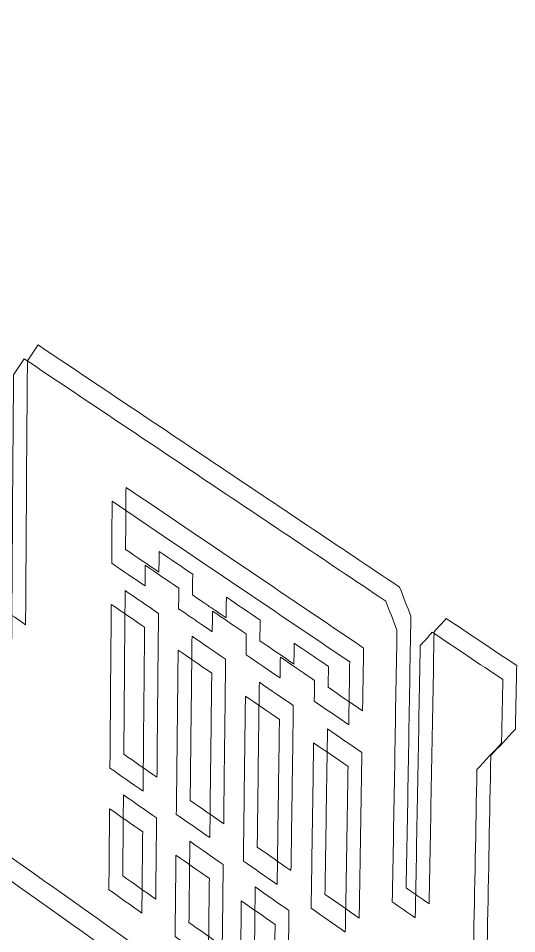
# Model space of a CAD drawing. Header units: centimetres. Extents: x -10.6 to 11.8, y -10.5 to 10.6.
# Drawn here: x -3.612 to -3.029, y -5.433 to -4.361 of the extents above; entities that cross this region are included whole.
import ezdxf

# ---------------------------------------------------------------- set-up
doc = ezdxf.new("R2010")
doc.units = ezdxf.units.CM
doc.header["$MEASUREMENT"] = 0
doc.layers.add('Livello 1', color=7, linetype='Continuous')

msp = doc.modelspace()

# ---------------------------------------------------------------- linework, layer by layer
at = {"layer": 'Livello 1', "color": 7, "lineweight": 9}
for points, knots in [([(-3.04176, -5.75367), (-3.04144, -5.73773), (-3.04111, -5.7218), (-3.04077, -5.70574), (-3.04077, -5.70574), (-3.04958, -5.68328), (-3.05838, -5.66083), (-3.0671, -5.63834), (-3.0671, -5.63834), (-3.06572, -5.56997), (-3.06433, -5.50129), (-3.06295, -5.43242), (-3.06295, -5.43242), (-3.06156, -5.36325), (-3.06016, -5.29373), (-3.05887, -5.22404), (-3.05887, -5.22404), (-3.04929, -5.21383), (-3.03969, -5.20355), (-3.03009, -5.19318), (-3.03009, -5.19318), (-3.02957, -5.16855), (-3.02906, -5.14366), (-3.02854, -5.11877), (-3.02854, -5.11877), (-3.05638, -5.10025), (-3.08376, -5.08188), (-3.11115, -5.06355), (-3.11115, -5.06355), (-3.11582, -5.06884), (-3.12061, -5.074), (-3.12529, -5.07916), (-3.12529, -5.07916), (-3.12628, -5.13265), (-3.12726, -5.18602), (-3.12823, -5.23913), (-3.12823, -5.23913), (-3.1292, -5.29211), (-3.13018, -5.34498), (-3.13115, -5.39765), (-3.13115, -5.39765), (-3.14011, -5.39139), (-3.1492, -5.38515), (-3.15806, -5.37901), (-3.15806, -5.37901), (-3.15713, -5.32634), (-3.15613, -5.2736), (-3.15526, -5.22068), (-3.15526, -5.22068), (-3.15437, -5.16763), (-3.15349, -5.11432), (-3.15254, -5.06089), (-3.15254, -5.06089), (-3.15692, -5.04963), (-3.16131, -5.03838), (-3.16568, -5.02701), (-3.16568, -5.02701), (-3.23788, -4.97871), (-3.30939, -4.93083), (-3.38023, -4.88341), (-3.38023, -4.88341), (-3.45049, -4.83638), (-3.52009, -4.78978), (-3.58912, -4.74358), (-3.58912, -4.74358), (-3.59336, -4.74975), (-3.5976, -4.75587), (-3.60173, -4.76211), (-3.60173, -4.76211), (-3.60215, -4.81393), (-3.60263, -4.86555), (-3.60288, -4.91712), (-3.60288, -4.91712), (-3.60312, -4.96858), (-3.60359, -5.01984), (-3.6039, -5.07098), (-3.6039, -5.07098), (-3.61241, -5.06509), (-3.62094, -5.05921), (-3.62924, -5.05342), (-3.62924, -5.05342), (-3.62908, -5.0019), (-3.62881, -4.95025), (-3.62854, -4.89843), (-3.62854, -4.89843), (-3.62827, -4.84647), (-3.62811, -4.79433), (-3.62783, -4.74201), (-3.62783, -4.74201), (-3.63209, -4.7311), (-3.63634, -4.72019), (-3.6405, -4.70916), (-3.6405, -4.70916), (-3.7085, -4.66366), (-3.77591, -4.6185), (-3.84259, -4.57385), (-3.84259, -4.57385), (-3.90886, -4.52946), (-3.97453, -4.48555), (-4.03959, -4.44197), (-4.03959, -4.44197), (-4.04362, -4.44732), (-4.04753, -4.45268), (-4.05144, -4.45798), (-4.05144, -4.45798), (-4.05123, -4.5091), (-4.05102, -4.56017), (-4.0507, -4.61105), (-4.0507, -4.61105), (-4.05039, -4.66182), (-4.05006, -4.71247), (-4.04973, -4.76294), (-4.04973, -4.76294), (-4.0577, -4.75737), (-4.06576, -4.75183), (-4.07373, -4.74636), (-4.07373, -4.74636), (-4.07409, -4.69589), (-4.07445, -4.6453), (-4.07479, -4.59453), (-4.07479, -4.59453), (-4.07515, -4.54364), (-4.0755, -4.49256), (-4.07587, -4.44137), (-4.07587, -4.44137), (-4.07988, -4.43078), (-4.08401, -4.42019), (-4.08814, -4.40949), (-4.08814, -4.40949), (-4.11224, -4.39337), (-4.13623, -4.37729), (-4.1601, -4.36126), (-4.1601, -4.36126), (-4.15989, -4.38492), (-4.15966, -4.40851), (-4.15945, -4.43193), (-4.15945, -4.43193), (-4.15151, -4.45295), (-4.14335, -4.47405), (-4.13521, -4.49511), (-4.13521, -4.49511), (-4.13467, -4.55757), (-4.13412, -4.61992), (-4.13358, -4.6819), (-4.13358, -4.6819), (-4.13305, -4.74376), (-4.13251, -4.8054), (-4.13198, -4.86684), (-4.13198, -4.86684), (-4.13977, -4.87663), (-4.14755, -4.88639), (-4.1551, -4.89617), (-4.1551, -4.89617), (-4.15489, -4.9191), (-4.15468, -4.94197), (-4.15446, -4.96472), (-4.15446, -4.96472), (-3.86093, -5.17293), (-3.74041, -5.25836), (-3.61804, -5.34514), (-3.61804, -5.34514), (-3.49374, -5.43329), (-3.36735, -5.52294), (-3.04176, -5.75367)], [0, 0, 0, 0, 0.0243902, 0.0243902, 0.0243902, 0.0243902, 0.0487805, 0.0487805, 0.0487805, 0.0487805, 0.0731707, 0.0731707, 0.0731707, 0.0731707, 0.097561, 0.097561, 0.097561, 0.097561, 0.1219512, 0.1219512, 0.1219512, 0.1219512, 0.1463415, 0.1463415, 0.1463415, 0.1463415, 0.1707317, 0.1707317, 0.1707317, 0.1707317, 0.195122, 0.195122, 0.195122, 0.195122, 0.2195122, 0.2195122, 0.2195122, 0.2195122, 0.2439024, 0.2439024, 0.2439024, 0.2439024, 0.2682927, 0.2682927, 0.2682927, 0.2682927, 0.2926829, 0.2926829, 0.2926829, 0.2926829, 0.3170732, 0.3170732, 0.3170732, 0.3170732, 0.3414634, 0.3414634, 0.3414634, 0.3414634, 0.3658537, 0.3658537, 0.3658537, 0.3658537, 0.3902439, 0.3902439, 0.3902439, 0.3902439, 0.4146341, 0.4146341, 0.4146341, 0.4146341, 0.4390244, 0.4390244, 0.4390244, 0.4390244, 0.4634146, 0.4634146, 0.4634146, 0.4634146, 0.4878049, 0.4878049, 0.4878049, 0.4878049, 0.5121951, 0.5121951, 0.5121951, 0.5121951, 0.5365854, 0.5365854, 0.5365854, 0.5365854, 0.5609756, 0.5609756, 0.5609756, 0.5609756, 0.5853659, 0.5853659, 0.5853659, 0.5853659, 0.6097561, 0.6097561, 0.6097561, 0.6097561, 0.6341463, 0.6341463, 0.6341463, 0.6341463, 0.6585366, 0.6585366, 0.6585366, 0.6585366, 0.6829268, 0.6829268, 0.6829268, 0.6829268, 0.7073171, 0.7073171, 0.7073171, 0.7073171, 0.7317073, 0.7317073, 0.7317073, 0.7317073, 0.7560976, 0.7560976, 0.7560976, 0.7560976, 0.7804878, 0.7804878, 0.7804878, 0.7804878, 0.804878, 0.804878, 0.804878, 0.804878, 0.8292683, 0.8292683, 0.8292683, 0.8292683, 0.8536585, 0.8536585, 0.8536585, 0.8536585, 0.8780488, 0.8780488, 0.8780488, 0.8780488, 0.902439, 0.902439, 0.902439, 0.902439, 0.9268293, 0.9268293, 0.9268293, 0.9268293, 0.9512195, 0.9512195, 0.9512195, 0.9512195, 0.9756098, 0.9756098, 0.9756098, 0.9756098, 1, 1, 1, 1]), ([(-3.05802, -5.76992), (-3.05769, -5.75399), (-3.05736, -5.73806), (-3.05703, -5.72199), (-3.05703, -5.72199), (-3.06583, -5.69953), (-3.07464, -5.67709), (-3.08335, -5.65459), (-3.08335, -5.65459), (-3.08198, -5.58623), (-3.08059, -5.51755), (-3.07921, -5.44868), (-3.07921, -5.44868), (-3.07782, -5.3795), (-3.07641, -5.30999), (-3.07513, -5.2403), (-3.07513, -5.2403), (-3.06555, -5.23009), (-3.05595, -5.2198), (-3.04635, -5.20944), (-3.04635, -5.20944), (-3.04583, -5.18481), (-3.04531, -5.15992), (-3.04479, -5.13503), (-3.04479, -5.13503), (-3.07264, -5.11651), (-3.10002, -5.09813), (-3.1274, -5.0798), (-3.1274, -5.0798), (-3.13208, -5.08509), (-3.13687, -5.09025), (-3.14155, -5.09541), (-3.14155, -5.09541), (-3.14253, -5.14891), (-3.14352, -5.20228), (-3.14449, -5.25539), (-3.14449, -5.25539), (-3.14546, -5.30837), (-3.14643, -5.36123), (-3.1474, -5.4139), (-3.1474, -5.4139), (-3.15637, -5.40765), (-3.16546, -5.40141), (-3.17431, -5.39526), (-3.17431, -5.39526), (-3.17339, -5.34259), (-3.17239, -5.28986), (-3.17151, -5.23694), (-3.17151, -5.23694), (-3.17063, -5.18389), (-3.16975, -5.13058), (-3.1688, -5.07715), (-3.1688, -5.07715), (-3.17318, -5.06589), (-3.17756, -5.05464), (-3.18194, -5.04326), (-3.18194, -5.04326), (-3.25414, -4.99496), (-3.32565, -4.94709), (-3.39649, -4.89967), (-3.39649, -4.89967), (-3.46675, -4.85264), (-3.53635, -4.80604), (-3.60538, -4.75984), (-3.60538, -4.75984), (-3.60962, -4.76601), (-3.61386, -4.77212), (-3.61798, -4.77837), (-3.61798, -4.77837), (-3.6184, -4.83018), (-3.61889, -4.8818), (-3.61913, -4.93338), (-3.61913, -4.93338), (-3.61938, -4.98483), (-3.61985, -5.03609), (-3.62015, -5.08723), (-3.62015, -5.08723), (-3.62867, -5.08135), (-3.63719, -5.07546), (-3.64549, -5.06967), (-3.64549, -5.06967), (-3.64534, -5.01816), (-3.64507, -4.96651), (-3.6448, -4.91468), (-3.6448, -4.91468), (-3.64453, -4.86273), (-3.64436, -4.81059), (-3.64409, -4.75827), (-3.64409, -4.75827), (-3.64834, -4.74736), (-3.6526, -4.73644), (-3.65675, -4.72542), (-3.65675, -4.72542), (-3.72475, -4.67992), (-3.79217, -4.63476), (-3.85885, -4.5901), (-3.85885, -4.5901), (-3.92512, -4.54572), (-3.99078, -4.50181), (-4.05585, -4.45823), (-4.05585, -4.45823), (-4.05988, -4.46358), (-4.06379, -4.46894), (-4.06769, -4.47423), (-4.06769, -4.47423), (-4.06748, -4.52536), (-4.06727, -4.57643), (-4.06696, -4.62731), (-4.06696, -4.62731), (-4.06664, -4.67807), (-4.06631, -4.72872), (-4.06599, -4.77919), (-4.06599, -4.77919), (-4.07395, -4.77363), (-4.08202, -4.76809), (-4.08999, -4.76262), (-4.08999, -4.76262), (-4.09034, -4.71215), (-4.0907, -4.66155), (-4.09105, -4.61079), (-4.09105, -4.61079), (-4.0914, -4.5599), (-4.09176, -4.50881), (-4.09212, -4.45762), (-4.09212, -4.45762), (-4.09614, -4.44704), (-4.10026, -4.43645), (-4.10439, -4.42575), (-4.10439, -4.42575), (-4.1285, -4.40963), (-4.15249, -4.39355), (-4.17636, -4.37751), (-4.17636, -4.37751), (-4.17614, -4.40118), (-4.17592, -4.42477), (-4.1757, -4.44819), (-4.1757, -4.44819), (-4.16776, -4.46921), (-4.15961, -4.49031), (-4.15147, -4.51136), (-4.15147, -4.51136), (-4.15093, -4.57383), (-4.15038, -4.63618), (-4.14984, -4.69816), (-4.14984, -4.69816), (-4.14931, -4.76002), (-4.14877, -4.82165), (-4.14823, -4.88309), (-4.14823, -4.88309), (-4.15603, -4.89288), (-4.16381, -4.90265), (-4.17136, -4.91243), (-4.17136, -4.91243), (-4.17114, -4.93536), (-4.17093, -4.95823), (-4.17072, -4.98098), (-4.17072, -4.98098), (-3.87719, -5.18919), (-3.75667, -5.27462), (-3.63429, -5.3614), (-3.63429, -5.3614), (-3.51, -5.44954), (-3.3836, -5.5392), (-3.05802, -5.76992)], [0, 0, 0, 0, 0.0243902, 0.0243902, 0.0243902, 0.0243902, 0.0487805, 0.0487805, 0.0487805, 0.0487805, 0.0731707, 0.0731707, 0.0731707, 0.0731707, 0.097561, 0.097561, 0.097561, 0.097561, 0.1219512, 0.1219512, 0.1219512, 0.1219512, 0.1463415, 0.1463415, 0.1463415, 0.1463415, 0.1707317, 0.1707317, 0.1707317, 0.1707317, 0.195122, 0.195122, 0.195122, 0.195122, 0.2195122, 0.2195122, 0.2195122, 0.2195122, 0.2439024, 0.2439024, 0.2439024, 0.2439024, 0.2682927, 0.2682927, 0.2682927, 0.2682927, 0.2926829, 0.2926829, 0.2926829, 0.2926829, 0.3170732, 0.3170732, 0.3170732, 0.3170732, 0.3414634, 0.3414634, 0.3414634, 0.3414634, 0.3658537, 0.3658537, 0.3658537, 0.3658537, 0.3902439, 0.3902439, 0.3902439, 0.3902439, 0.4146341, 0.4146341, 0.4146341, 0.4146341, 0.4390244, 0.4390244, 0.4390244, 0.4390244, 0.4634146, 0.4634146, 0.4634146, 0.4634146, 0.4878049, 0.4878049, 0.4878049, 0.4878049, 0.5121951, 0.5121951, 0.5121951, 0.5121951, 0.5365854, 0.5365854, 0.5365854, 0.5365854, 0.5609756, 0.5609756, 0.5609756, 0.5609756, 0.5853659, 0.5853659, 0.5853659, 0.5853659, 0.6097561, 0.6097561, 0.6097561, 0.6097561, 0.6341463, 0.6341463, 0.6341463, 0.6341463, 0.6585366, 0.6585366, 0.6585366, 0.6585366, 0.6829268, 0.6829268, 0.6829268, 0.6829268, 0.7073171, 0.7073171, 0.7073171, 0.7073171, 0.7317073, 0.7317073, 0.7317073, 0.7317073, 0.7560976, 0.7560976, 0.7560976, 0.7560976, 0.7804878, 0.7804878, 0.7804878, 0.7804878, 0.804878, 0.804878, 0.804878, 0.804878, 0.8292683, 0.8292683, 0.8292683, 0.8292683, 0.8536585, 0.8536585, 0.8536585, 0.8536585, 0.8780488, 0.8780488, 0.8780488, 0.8780488, 0.902439, 0.902439, 0.902439, 0.902439, 0.9268293, 0.9268293, 0.9268293, 0.9268293, 0.9512195, 0.9512195, 0.9512195, 0.9512195, 0.9756098, 0.9756098, 0.9756098, 0.9756098, 1, 1, 1, 1]), ([(-3.20791, -5.09819), (-3.30193, -5.03476), (-3.39459, -4.97215), (-3.48623, -4.91026), (-3.48623, -4.91026), (-3.48645, -4.93447), (-3.48655, -4.95862), (-3.48677, -4.98277), (-3.48677, -4.98277), (-3.47394, -4.99156), (-3.46075, -5.00046), (-3.44768, -5.00935), (-3.44768, -5.00935), (-3.4476, -5.00131), (-3.44752, -4.99327), (-3.44745, -4.98516), (-3.44745, -4.98516), (-3.43448, -4.99398), (-3.4213, -5.0029), (-3.4081, -5.01183), (-3.4081, -5.01183), (-3.4082, -5.01995), (-3.40829, -5.02801), (-3.40837, -5.03607), (-3.40837, -5.03607), (-3.36467, -5.06584), (-3.41276, -5.03309), (-3.36895, -5.06292), (-3.36895, -5.06292), (-3.36885, -5.05485), (-3.36876, -5.04678), (-3.36865, -5.03864), (-3.36865, -5.03864), (-3.35558, -5.04756), (-3.3424, -5.05649), (-3.32909, -5.0655), (-3.32909, -5.0655), (-3.3292, -5.07365), (-3.32931, -5.08173), (-3.32942, -5.08982), (-3.32942, -5.08982), (-3.31623, -5.0988), (-3.30294, -5.10787), (-3.28954, -5.11694), (-3.28954, -5.11694), (-3.28942, -5.10884), (-3.28931, -5.10074), (-3.28919, -5.09258), (-3.28919, -5.09258), (-3.25628, -5.11491), (-3.28198, -5.09753), (-3.24906, -5.1198), (-3.24906, -5.1198), (-3.24919, -5.12798), (-3.24932, -5.13609), (-3.24944, -5.1442), (-3.24944, -5.1442), (-3.23615, -5.15333), (-3.22263, -5.16248), (-3.20911, -5.17166), (-3.20911, -5.17166), (-3.20872, -5.14722), (-3.20832, -5.12277), (-3.20791, -5.09819)], [0, 0, 0, 0, 0.0625, 0.0625, 0.0625, 0.0625, 0.125, 0.125, 0.125, 0.125, 0.1875, 0.1875, 0.1875, 0.1875, 0.25, 0.25, 0.25, 0.25, 0.3125, 0.3125, 0.3125, 0.3125, 0.375, 0.375, 0.375, 0.375, 0.4375, 0.4375, 0.4375, 0.4375, 0.5, 0.5, 0.5, 0.5, 0.5625, 0.5625, 0.5625, 0.5625, 0.625, 0.625, 0.625, 0.625, 0.6875, 0.6875, 0.6875, 0.6875, 0.75, 0.75, 0.75, 0.75, 0.8125, 0.8125, 0.8125, 0.8125, 0.875, 0.875, 0.875, 0.875, 0.9375, 0.9375, 0.9375, 0.9375, 1, 1, 1, 1]), ([(-3.22417, -5.11445), (-3.31818, -5.05102), (-3.41084, -4.9884), (-3.50248, -4.92651), (-3.50248, -4.92651), (-3.50271, -4.95072), (-3.50281, -4.97488), (-3.50303, -4.99903), (-3.50303, -4.99903), (-3.49019, -5.00782), (-3.47701, -5.01672), (-3.46394, -5.02561), (-3.46394, -5.02561), (-3.46386, -5.01757), (-3.46378, -5.00952), (-3.4637, -5.00142), (-3.4637, -5.00142), (-3.45073, -5.01024), (-3.43755, -5.01916), (-3.42436, -5.02809), (-3.42436, -5.02809), (-3.42445, -5.03621), (-3.42454, -5.04427), (-3.42463, -5.05232), (-3.42463, -5.05232), (-3.38092, -5.0821), (-3.42902, -5.04935), (-3.38521, -5.07917), (-3.38521, -5.07917), (-3.38511, -5.07111), (-3.38501, -5.06303), (-3.38491, -5.0549), (-3.38491, -5.0549), (-3.37184, -5.06382), (-3.35865, -5.07275), (-3.34535, -5.08176), (-3.34535, -5.08176), (-3.34545, -5.0899), (-3.34556, -5.09799), (-3.34567, -5.10608), (-3.34567, -5.10608), (-3.33249, -5.11506), (-3.3192, -5.12412), (-3.30579, -5.1332), (-3.30579, -5.1332), (-3.30568, -5.1251), (-3.30556, -5.117), (-3.30545, -5.10883), (-3.30545, -5.10883), (-3.27253, -5.13117), (-3.29823, -5.11378), (-3.26532, -5.13605), (-3.26532, -5.13605), (-3.26545, -5.14423), (-3.26557, -5.15234), (-3.26569, -5.16045), (-3.26569, -5.16045), (-3.2524, -5.16959), (-3.23889, -5.17874), (-3.22537, -5.18791), (-3.22537, -5.18791), (-3.22497, -5.16347), (-3.22457, -5.13902), (-3.22417, -5.11445)], [0, 0, 0, 0, 0.0625, 0.0625, 0.0625, 0.0625, 0.125, 0.125, 0.125, 0.125, 0.1875, 0.1875, 0.1875, 0.1875, 0.25, 0.25, 0.25, 0.25, 0.3125, 0.3125, 0.3125, 0.3125, 0.375, 0.375, 0.375, 0.375, 0.4375, 0.4375, 0.4375, 0.4375, 0.5, 0.5, 0.5, 0.5, 0.5625, 0.5625, 0.5625, 0.5625, 0.625, 0.625, 0.625, 0.625, 0.6875, 0.6875, 0.6875, 0.6875, 0.75, 0.75, 0.75, 0.75, 0.8125, 0.8125, 0.8125, 0.8125, 0.875, 0.875, 0.875, 0.875, 0.9375, 0.9375, 0.9375, 0.9375, 1, 1, 1, 1]), ([(-3.48882, -5.22247), (-3.48854, -5.19073), (-3.48831, -5.15885), (-3.48807, -5.12693), (-3.48807, -5.12693), (-3.48785, -5.09512), (-3.4875, -5.06301), (-3.48721, -5.03095), (-3.48721, -5.03095), (-3.47427, -5.03976), (-3.46122, -5.04869), (-3.44817, -5.05761), (-3.44817, -5.05761), (-3.44849, -5.08973), (-3.44883, -5.1219), (-3.44914, -5.15376), (-3.44914, -5.15376), (-3.44946, -5.18575), (-3.44967, -5.21768), (-3.44998, -5.24947), (-3.44998, -5.24947), (-3.46297, -5.24043), (-3.47606, -5.2314), (-3.48882, -5.22247)], [0, 0, 0, 0, 0.1666667, 0.1666667, 0.1666667, 0.1666667, 0.3333333, 0.3333333, 0.3333333, 0.3333333, 0.5, 0.5, 0.5, 0.5, 0.6666667, 0.6666667, 0.6666667, 0.6666667, 0.8333333, 0.8333333, 0.8333333, 0.8333333, 1, 1, 1, 1]), ([(-3.50508, -5.23873), (-3.50479, -5.20699), (-3.50456, -5.17511), (-3.50433, -5.14318), (-3.50433, -5.14318), (-3.50411, -5.11138), (-3.50375, -5.07926), (-3.50346, -5.04721), (-3.50346, -5.04721), (-3.49052, -5.05602), (-3.47748, -5.06494), (-3.46442, -5.07387), (-3.46442, -5.07387), (-3.46475, -5.10598), (-3.46508, -5.13816), (-3.46539, -5.17002), (-3.46539, -5.17002), (-3.46571, -5.202), (-3.46592, -5.23393), (-3.46624, -5.26573), (-3.46624, -5.26573), (-3.47922, -5.25669), (-3.49232, -5.24765), (-3.50508, -5.23873)], [0, 0, 0, 0, 0.1666667, 0.1666667, 0.1666667, 0.1666667, 0.3333333, 0.3333333, 0.3333333, 0.3333333, 0.5, 0.5, 0.5, 0.5, 0.6666667, 0.6666667, 0.6666667, 0.6666667, 0.8333333, 0.8333333, 0.8333333, 0.8333333, 1, 1, 1, 1]), ([(-3.41104, -5.27661), (-3.41069, -5.24475), (-3.41033, -5.21276), (-3.40998, -5.18079), (-3.40998, -5.18079), (-3.40963, -5.14881), (-3.40927, -5.11658), (-3.40891, -5.08442), (-3.40891, -5.08442), (-3.39586, -5.09332), (-3.3827, -5.10234), (-3.36954, -5.11135), (-3.36954, -5.11135), (-3.36993, -5.14357), (-3.37033, -5.17585), (-3.37071, -5.20789), (-3.37071, -5.20789), (-3.37109, -5.23992), (-3.37148, -5.27196), (-3.37176, -5.30387), (-3.37176, -5.30387), (-3.38496, -5.29475), (-3.39806, -5.28563), (-3.41104, -5.27661)], [0, 0, 0, 0, 0.1666667, 0.1666667, 0.1666667, 0.1666667, 0.3333333, 0.3333333, 0.3333333, 0.3333333, 0.5, 0.5, 0.5, 0.5, 0.6666667, 0.6666667, 0.6666667, 0.6666667, 0.8333333, 0.8333333, 0.8333333, 0.8333333, 1, 1, 1, 1]), ([(-3.4273, -5.29286), (-3.42694, -5.26101), (-3.42659, -5.22902), (-3.42623, -5.19705), (-3.42623, -5.19705), (-3.42589, -5.16507), (-3.42553, -5.13283), (-3.42516, -5.10067), (-3.42516, -5.10067), (-3.41212, -5.10958), (-3.39896, -5.11859), (-3.38579, -5.1276), (-3.38579, -5.1276), (-3.38618, -5.15982), (-3.38658, -5.19211), (-3.38697, -5.22415), (-3.38697, -5.22415), (-3.38735, -5.25618), (-3.38774, -5.28822), (-3.38801, -5.32013), (-3.38801, -5.32013), (-3.40122, -5.31101), (-3.41432, -5.30188), (-3.4273, -5.29286)], [0, 0, 0, 0, 0.1666667, 0.1666667, 0.1666667, 0.1666667, 0.3333333, 0.3333333, 0.3333333, 0.3333333, 0.5, 0.5, 0.5, 0.5, 0.6666667, 0.6666667, 0.6666667, 0.6666667, 0.8333333, 0.8333333, 0.8333333, 0.8333333, 1, 1, 1, 1]), ([(-3.33248, -5.33119), (-3.33206, -5.29922), (-3.33169, -5.26713), (-3.33133, -5.23504), (-3.33133, -5.23504), (-3.33096, -5.20295), (-3.33048, -5.17061), (-3.33005, -5.13833), (-3.33005, -5.13833), (-3.31689, -5.14735), (-3.3035, -5.15643), (-3.29023, -5.16554), (-3.29023, -5.16554), (-3.29069, -5.19787), (-3.29115, -5.23027), (-3.2916, -5.26242), (-3.2916, -5.26242), (-3.29206, -5.29457), (-3.29251, -5.32671), (-3.29297, -5.35874), (-3.29297, -5.35874), (-3.30617, -5.34952), (-3.31938, -5.34032), (-3.33248, -5.33119)], [0, 0, 0, 0, 0.1666667, 0.1666667, 0.1666667, 0.1666667, 0.3333333, 0.3333333, 0.3333333, 0.3333333, 0.5, 0.5, 0.5, 0.5, 0.6666667, 0.6666667, 0.6666667, 0.6666667, 0.8333333, 0.8333333, 0.8333333, 0.8333333, 1, 1, 1, 1]), ([(-3.34873, -5.34745), (-3.34831, -5.31548), (-3.34794, -5.28338), (-3.34758, -5.2513), (-3.34758, -5.2513), (-3.34722, -5.21921), (-3.34673, -5.18686), (-3.34631, -5.15459), (-3.34631, -5.15459), (-3.33315, -5.1636), (-3.31976, -5.17269), (-3.30648, -5.18179), (-3.30648, -5.18179), (-3.30695, -5.21413), (-3.3074, -5.24653), (-3.30786, -5.27868), (-3.30786, -5.27868), (-3.30831, -5.31083), (-3.30877, -5.34297), (-3.30922, -5.37499), (-3.30922, -5.37499), (-3.32243, -5.36578), (-3.33564, -5.35657), (-3.34873, -5.34745)], [0, 0, 0, 0, 0.1666667, 0.1666667, 0.1666667, 0.1666667, 0.3333333, 0.3333333, 0.3333333, 0.3333333, 0.5, 0.5, 0.5, 0.5, 0.6666667, 0.6666667, 0.6666667, 0.6666667, 0.8333333, 0.8333333, 0.8333333, 0.8333333, 1, 1, 1, 1]), ([(-3.25313, -5.38648), (-3.25264, -5.35434), (-3.25214, -5.32213), (-3.25166, -5.28993), (-3.25166, -5.28993), (-3.25117, -5.25773), (-3.25068, -5.22527), (-3.25018, -5.19295), (-3.25018, -5.19295), (-3.23691, -5.20204), (-3.2234, -5.21122), (-3.20991, -5.22043), (-3.20991, -5.22043), (-3.21044, -5.25288), (-3.21097, -5.28533), (-3.21149, -5.31759), (-3.21149, -5.31759), (-3.21201, -5.34985), (-3.21254, -5.38217), (-3.21306, -5.4143), (-3.21306, -5.4143), (-3.22649, -5.40498), (-3.23981, -5.39569), (-3.25313, -5.38648)], [0, 0, 0, 0, 0.1666667, 0.1666667, 0.1666667, 0.1666667, 0.3333333, 0.3333333, 0.3333333, 0.3333333, 0.5, 0.5, 0.5, 0.5, 0.6666667, 0.6666667, 0.6666667, 0.6666667, 0.8333333, 0.8333333, 0.8333333, 0.8333333, 1, 1, 1, 1]), ([(-3.26938, -5.40274), (-3.26889, -5.3706), (-3.2684, -5.33839), (-3.26792, -5.30619), (-3.26792, -5.30619), (-3.26743, -5.27399), (-3.26693, -5.24153), (-3.26643, -5.2092), (-3.26643, -5.2092), (-3.25316, -5.2183), (-3.23966, -5.22748), (-3.22617, -5.23668), (-3.22617, -5.23668), (-3.22669, -5.26914), (-3.22722, -5.30159), (-3.22774, -5.33384), (-3.22774, -5.33384), (-3.22826, -5.3661), (-3.22879, -5.39842), (-3.22932, -5.43056), (-3.22932, -5.43056), (-3.24275, -5.42124), (-3.25606, -5.41195), (-3.26938, -5.40274)], [0, 0, 0, 0, 0.1666667, 0.1666667, 0.1666667, 0.1666667, 0.3333333, 0.3333333, 0.3333333, 0.3333333, 0.5, 0.5, 0.5, 0.5, 0.6666667, 0.6666667, 0.6666667, 0.6666667, 0.8333333, 0.8333333, 0.8333333, 0.8333333, 1, 1, 1, 1]), ([(-3.48925, -5.27003), (-3.48954, -5.30165), (-3.48982, -5.33327), (-3.48999, -5.36482), (-3.48999, -5.36482), (-3.47729, -5.37383), (-3.46436, -5.38295), (-3.45142, -5.39207), (-3.45142, -5.39207), (-3.4511, -5.36046), (-3.45078, -5.32879), (-3.45047, -5.29711), (-3.45047, -5.29711), (-3.46344, -5.28804), (-3.4764, -5.27898), (-3.48925, -5.27003)], [0, 0, 0, 0, 0.25, 0.25, 0.25, 0.25, 0.5, 0.5, 0.5, 0.5, 0.75, 0.75, 0.75, 0.75, 1, 1, 1, 1]), ([(-3.50551, -5.28628), (-3.50579, -5.3179), (-3.50607, -5.34952), (-3.50625, -5.38108), (-3.50625, -5.38108), (-3.49354, -5.39008), (-3.48061, -5.39921), (-3.46767, -5.40833), (-3.46767, -5.40833), (-3.46736, -5.37672), (-3.46704, -5.34505), (-3.46673, -5.31337), (-3.46673, -5.31337), (-3.47969, -5.3043), (-3.49265, -5.29523), (-3.50551, -5.28628)], [0, 0, 0, 0, 0.25, 0.25, 0.25, 0.25, 0.5, 0.5, 0.5, 0.5, 0.75, 0.75, 0.75, 0.75, 1, 1, 1, 1]), ([(-3.41146, -5.32433), (-3.41181, -5.35605), (-3.41216, -5.38778), (-3.41251, -5.41945), (-3.41251, -5.41945), (-3.39958, -5.42856), (-3.38653, -5.43776), (-3.3735, -5.44697), (-3.3735, -5.44697), (-3.3731, -5.41524), (-3.37272, -5.38346), (-3.37234, -5.35168), (-3.37234, -5.35168), (-3.38542, -5.34252), (-3.3986, -5.33338), (-3.41146, -5.32433)], [0, 0, 0, 0, 0.25, 0.25, 0.25, 0.25, 0.5, 0.5, 0.5, 0.5, 0.75, 0.75, 0.75, 0.75, 1, 1, 1, 1]), ([(-3.42772, -5.34058), (-3.42806, -5.37231), (-3.42842, -5.40404), (-3.42877, -5.43571), (-3.42877, -5.43571), (-3.41584, -5.44481), (-3.40279, -5.45402), (-3.38975, -5.46323), (-3.38975, -5.46323), (-3.38936, -5.4315), (-3.38898, -5.39972), (-3.38859, -5.36793), (-3.38859, -5.36793), (-3.40168, -5.35878), (-3.41486, -5.34963), (-3.42772, -5.34058)], [0, 0, 0, 0, 0.25, 0.25, 0.25, 0.25, 0.5, 0.5, 0.5, 0.5, 0.75, 0.75, 0.75, 0.75, 1, 1, 1, 1]), ([(-3.33489, -5.37787), (-3.3352, -5.40971), (-3.33562, -5.44154), (-3.33604, -5.47332), (-3.33604, -5.47332), (-3.32299, -5.48252), (-3.30984, -5.49181), (-3.29668, -5.5011), (-3.29668, -5.5011), (-3.29623, -5.46927), (-3.29578, -5.43738), (-3.29533, -5.40549), (-3.29533, -5.40549), (-3.30852, -5.39625), (-3.32171, -5.38702), (-3.33489, -5.37787)], [0, 0, 0, 0, 0.25, 0.25, 0.25, 0.25, 0.5, 0.5, 0.5, 0.5, 0.75, 0.75, 0.75, 0.75, 1, 1, 1, 1]), ([(-3.35115, -5.39413), (-3.35146, -5.42596), (-3.35187, -5.4578), (-3.35229, -5.48957), (-3.35229, -5.48957), (-3.33925, -5.49878), (-3.32609, -5.50807), (-3.31294, -5.51736), (-3.31294, -5.51736), (-3.31249, -5.48553), (-3.31203, -5.45364), (-3.31158, -5.42174), (-3.31158, -5.42174), (-3.32477, -5.4125), (-3.33797, -5.40327), (-3.35115, -5.39413)], [0, 0, 0, 0, 0.25, 0.25, 0.25, 0.25, 0.5, 0.5, 0.5, 0.5, 0.75, 0.75, 0.75, 0.75, 1, 1, 1, 1])]:
    msp.add_open_spline(points, degree=3, knots=knots, dxfattribs=at)

doc.saveas('drawing.dxf')
